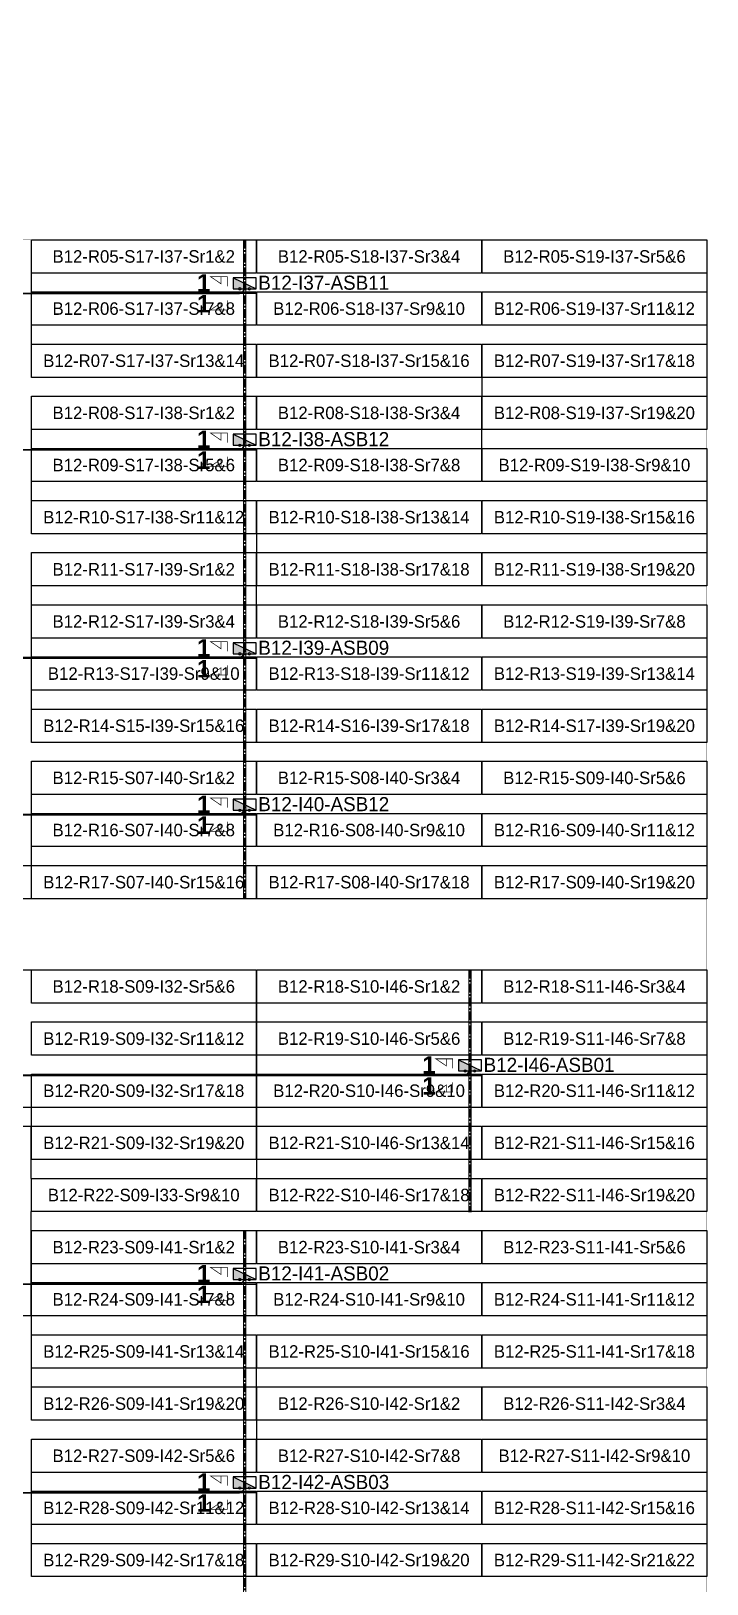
# Model space of a CAD drawing. Header units: metres. Extents: x 530339 to 530954, y 2674257 to 2674599.
# Drawn here: x 530857 to 530954.1, y 2674375.7 to 2674599.1 of the extents above; entities that cross this region are included whole.
import ezdxf
from ezdxf.enums import TextEntityAlignment as Align

# ---------------------------------------------------------------- set-up
doc = ezdxf.new("R2010")
doc.units = ezdxf.units.M
doc.linetypes.add('CENTER', pattern=[2, 1.25, -0.25, 0.25, -0.25])
doc.layers.add('Boundary-12.5 MW Block', color=6, linetype='Continuous', lineweight=9)
doc.layers.add('PILE', color=1, linetype='Continuous', lineweight=15)
for name, color, linetype in [('DC Trench BL-12', 40, 'Continuous'), ('E-Inverter Grouping', 2, 'Continuous'), ('Inverter Block-12', 7, 'Continuous'), ('LT Cable(AG) INV to LT Panel BL-12', 2, 'Continuous'), ('Messenger Wire Block-12 (Master Path)', 30, 'Continuous'), ('Messenger Wire Block-12 (MW Path)', 191, 'Continuous'), ('MMS Table Block-12', 8, 'Continuous'), ('Plan Line - DC BL-12', 40, 'Continuous'), ('Section Marking BL-12', 2, 'Continuous')]:
    doc.layers.add(name, color=color, linetype=linetype)
doc.styles.add('BoldTextStyle', font='arialbd.ttf')
doc.styles.get("Standard").update_dxf_attribs({"font": 'Adani Regular.ttf'})

# ---------------------------------------------------------------- blocks, each defined once
blk = doc.blocks.new('MMS Table (32.292 x 4.788)')
at = {"color": 0}
blk.add_lwpolyline([(0, -0.002), (0, 4.786), (32.292, 4.786), (32.292, -0.002)], close=True, dxfattribs=at)
at = {"color": 7}
blk.add_attdef('ID1', text='', height=1.8, dxfattribs=at).set_placement((16.146, 2.392), align=Align.MIDDLE_CENTER)
blk = doc.blocks.new('Inverter Block')
h = blk.add_hatch(color=0)
h.dxf.hatch_style = 1
h.paths.add_polyline_path([(-1.46, 2.27), (-1.46, 0.85), (1.46, 0.85)])
at = {"color": 0}
blk.add_lwpolyline([(1.46, 2.27), (-1.46, 2.27), (-1.46, 0.85), (1.46, 0.85)], close=True, dxfattribs=at)
blk.add_lwpolyline([(-1.46, 2.27), (1.46, 0.85)], dxfattribs=at)
at = {"layer": 'PILE'}
for centre in [(-0.61, 0.85), (0.61, 0.85)]:
    blk.add_circle(centre, 0.156, dxfattribs=at)
at = {"color": 7}
blk.add_attdef('ID', (-1.46, 3.01), '', height=1.8, dxfattribs=at)

msp = doc.modelspace()

# ---------------------------------------------------------------- linework, layer by layer
at = {"layer": 'Boundary-12.5 MW Block', "const_width": 0.05}
msp.add_lwpolyline([(530338.75, 2674591.58), (530695.06, 2674591.58), (530695.06, 2674599.08), (530792.14, 2674599.08), (530792.14, 2674569.08), (530954.1, 2674569.08), (530954.1, 2674256.79), (530921.8, 2674256.79), (530921.8, 2674264.29), (530889.41, 2674264.29), (530889.41, 2674279.29), (530857.02, 2674279.29), (530857.02, 2674286.79), (530824.63, 2674286.79), (530824.63, 2674294.29), (530792.24, 2674294.29), (530792.24, 2674309.29), (530759.84, 2674309.29), (530759.84, 2674316.79), (530727.45, 2674316.79), (530727.45, 2674331.79), (530695.06, 2674331.79), (530695.06, 2674339.29), (530662.67, 2674339.29)], dxfattribs=at)
at = {"layer": 'DC Trench BL-12', "color": 40, "const_width": 0.15}
for points in [[(530887.82, 2674569.08), (530887.52, 2674569.08), (530887.52, 2674474.29), (530887.82, 2674474.29)], [(530920.21, 2674464.08), (530919.91, 2674464.08), (530919.91, 2674429.29), (530920.21, 2674429.29)], [(530887.82, 2674426.58), (530887.52, 2674426.58), (530887.52, 2674294.29), (530887.82, 2674294.29)]]:
    msp.add_lwpolyline(points, close=True, dxfattribs=at)
at = {"layer": 'E-Inverter Grouping', "color": 3}
for points in [[(530954.1, 2674541.79), (530921.8, 2674541.79), (530921.8, 2674549.29), (530857.02, 2674549.29), (530857.02, 2674569.08), (530954.1, 2674569.08)], [(530921.7, 2674539.08), (530954.1, 2674539.08), (530954.1, 2674519.29), (530889.41, 2674519.29), (530889.41, 2674526.79), (530857.02, 2674526.79), (530857.02, 2674546.58), (530921.7, 2674546.58)], [(530857.02, 2674524.08), (530889.31, 2674524.08), (530889.31, 2674516.58), (530954.1, 2674516.58), (530954.1, 2674496.79), (530857.02, 2674496.79)], [(530954.1, 2674474.29), (530824.63, 2674474.29), (530824.63, 2674479.08), (530857.02, 2674479.08), (530857.02, 2674494.08), (530954.1, 2674494.08)], [(530889.31, 2674436.79), (530857.02, 2674436.79), (530857.02, 2674444.29), (530792.24, 2674444.29), (530792.24, 2674464.08), (530889.31, 2674464.08)], [(530954.1, 2674429.29), (530889.41, 2674429.29), (530889.41, 2674464.08), (530954.1, 2674464.08)], [(530792.24, 2674441.58), (530856.92, 2674441.58), (530856.92, 2674434.08), (530889.31, 2674434.08), (530889.31, 2674429.29), (530856.92, 2674429.29), (530856.92, 2674414.29), (530824.53, 2674414.29), (530824.53, 2674406.79), (530792.24, 2674406.79)], [(530954.1, 2674426.58), (530954.1, 2674406.79), (530889.31, 2674406.79), (530889.31, 2674399.29), (530857.02, 2674399.29), (530857.02, 2674426.58)]]:
    msp.add_lwpolyline(points, close=True, dxfattribs=at)
at = {"layer": 'E-Inverter Grouping'}
msp.add_lwpolyline([(530954.1, 2674376.79), (530857.02, 2674376.79), (530857.02, 2674396.58), (530889.41, 2674396.58), (530889.41, 2674404.08), (530954.1, 2674404.08)], close=True, dxfattribs=at)
at = {"layer": 'LT Cable(AG) INV to LT Panel BL-12', "color": 5}
for points in [[(530721.2, 2674489.81), (530719.58, 2674489.81, -0.414214), (530718.68, 2674490.71), (530718.68, 2674493.86, 0.214019), (530718.38, 2674494.53), (530711.66, 2674500.51, -0.214019), (530711.36, 2674501.18), (530711.36, 2674502.86, -0.0289), (530711.37, 2674502.97), (530711.42, 2674503.44, 0.0289), (530711.43, 2674503.55), (530711.43, 2674560.43, -0.414214), (530712.33, 2674561.33), (530886.77, 2674561.33, 0.414214), (530887.67, 2674562.23), (530887.67, 2674562.73)], [(530719.13, 2674489.82, -0.293328), (530718.6, 2674490.64), (530718.6, 2674493.82, 0.214019), (530718.3, 2674494.5), (530711.59, 2674500.47, -0.214019), (530711.29, 2674501.15), (530711.29, 2674502.87, -0.0289), (530711.29, 2674502.97), (530711.35, 2674503.45, 0.0289), (530711.36, 2674503.55), (530711.36, 2674538, -0.414214), (530712.26, 2674538.9), (530886.77, 2674538.9, 0.414214), (530887.67, 2674539.8), (530887.67, 2674540.23)], [(530719.13, 2674489.71, -0.317911), (530718.53, 2674490.56), (530718.53, 2674493.79, 0.214019), (530718.23, 2674494.46), (530711.51, 2674500.44, -0.214019), (530711.21, 2674501.11), (530711.21, 2674502.87, -0.0289), (530711.22, 2674502.97), (530711.27, 2674503.45, 0.0289), (530711.28, 2674503.56), (530711.28, 2674508.08, -0.414214), (530712.18, 2674508.98), (530760.76, 2674508.98, -0.414214), (530761.66, 2674508.08), (530761.66, 2674487.38, 0.414214), (530762.56, 2674486.48), (530886.77, 2674486.48, 0.414214), (530887.67, 2674487.38), (530887.67, 2674487.73)], [(530718.11, 2674487.21), (530716.56, 2674487.21, 0.078431), (530716.29, 2674487.17), (530715.36, 2674486.87, -0.078431), (530715.08, 2674486.83), (530712.01, 2674486.83, 0.414214), (530711.11, 2674485.93), (530711.11, 2674465.85, 0.093355), (530711.17, 2674465.52), (530711.27, 2674465.26, -0.093355), (530711.33, 2674464.94), (530711.33, 2674389.73, 0.414214), (530712.23, 2674388.83), (530886.77, 2674388.83, 0.414214), (530887.67, 2674389.73), (530887.67, 2674390.23)], [(530720.1, 2674487.14), (530716.58, 2674487.14, 0.078431), (530716.3, 2674487.1), (530715.37, 2674486.79, -0.078431), (530715.09, 2674486.75), (530712.08, 2674486.75, 0.414214), (530711.18, 2674485.85), (530711.18, 2674465.86, 0.093355), (530711.24, 2674465.54), (530711.34, 2674465.28, -0.093355), (530711.41, 2674464.95), (530711.41, 2674419.8, 0.414214), (530712.31, 2674418.9), (530886.77, 2674418.9, 0.414214), (530887.67, 2674419.8), (530887.67, 2674420.23)], [(530722.26, 2674487.06), (530716.59, 2674487.06, 0.078431), (530716.31, 2674487.02), (530715.38, 2674486.72, -0.078431), (530715.1, 2674486.68), (530712.16, 2674486.68, 0.414214), (530711.26, 2674485.78), (530711.26, 2674465.88, 0.093355), (530711.32, 2674465.55), (530711.42, 2674465.29, -0.093355), (530711.48, 2674464.96), (530711.48, 2674449.88, 0.414214), (530712.38, 2674448.98), (530919.16, 2674448.98, 0.414214), (530920.06, 2674449.88), (530920.06, 2674450.23)]]:
    msp.add_lwpolyline(points, format="xyb", dxfattribs=at)
at = {"layer": 'LT Cable(AG) INV to LT Panel BL-12'}
msp.add_lwpolyline([(530717.9, 2674489.36), (530718.27, 2674489.8, 0.176949), (530718.48, 2674490.38), (530718.48, 2674493.77, 0.214019), (530718.18, 2674494.44), (530711.46, 2674500.42, -0.214019), (530711.16, 2674501.09), (530711.16, 2674502.87, -0.0289), (530711.17, 2674502.98), (530711.22, 2674503.46, 0.0289), (530711.23, 2674503.56), (530711.23, 2674508.13, -0.414214), (530712.13, 2674509.03), (530886.77, 2674509.03, 0.414214), (530887.67, 2674509.93), (530887.67, 2674510.23)], format="xyb", dxfattribs=at)
at = {"layer": 'Messenger Wire Block-12 (Master Path)'}
for points in [[(530711.38, 2674561.38), (530889.31, 2674561.38)], [(530711.38, 2674538.88), (530889.31, 2674538.88)], [(530711.38, 2674508.88), (530889.31, 2674508.88)], [(530761.56, 2674486.38), (530889.31, 2674486.38)], [(530711.38, 2674448.88), (530921.7, 2674448.88)], [(530711.38, 2674418.88), (530889.31, 2674418.88)], [(530711.38, 2674388.88), (530889.31, 2674388.88)]]:
    msp.add_lwpolyline(points, dxfattribs=at)
at = {"layer": 'Messenger Wire Block-12 (MW Path)', "const_width": 0.1}
for points in [[(530711.38, 2674561.38), (530889.31, 2674561.38)], [(530711.38, 2674538.88), (530889.31, 2674538.88)], [(530711.38, 2674508.88), (530889.31, 2674508.88)], [(530761.56, 2674486.38), (530889.31, 2674486.38)], [(530711.38, 2674448.88), (530921.7, 2674448.88)], [(530711.38, 2674418.88), (530889.31, 2674418.88)], [(530711.38, 2674388.88), (530889.31, 2674388.88)]]:
    msp.add_lwpolyline(points, dxfattribs=at)
at = {"layer": 'Plan Line - DC BL-12', "color": 6, "linetype": 'CENTER'}
for points in [[(530887.67, 2674569.08), (530887.67, 2674474.29)], [(530920.06, 2674464.08), (530920.06, 2674429.29)], [(530887.67, 2674426.58), (530887.67, 2674294.29)]]:
    msp.add_lwpolyline(points, dxfattribs=at)
at = {"layer": 'Section Marking BL-12', "color": 94, "lineweight": 35, "true_color": 0x00a500, "const_width": 0.1}
for points in [[(530885.17, 2674562.38), (530885.17, 2674563.77), (530882.77, 2674563.77), (530884.25, 2674562.76), (530884.25, 2674563.77)], [(530885.17, 2674560.38), (530885.17, 2674558.99), (530882.77, 2674558.99), (530884.25, 2674560), (530884.25, 2674558.99)], [(530885.17, 2674539.88), (530885.17, 2674541.27), (530882.77, 2674541.27), (530884.25, 2674540.26), (530884.25, 2674541.27)], [(530885.17, 2674537.88), (530885.17, 2674536.49), (530882.77, 2674536.49), (530884.25, 2674537.5), (530884.25, 2674536.49)], [(530885.17, 2674509.88), (530885.17, 2674511.27), (530882.77, 2674511.27), (530884.25, 2674510.26), (530884.25, 2674511.27)], [(530885.17, 2674507.88), (530885.17, 2674506.49), (530882.77, 2674506.49), (530884.25, 2674507.5), (530884.25, 2674506.49)], [(530885.17, 2674487.38), (530885.17, 2674488.77), (530882.77, 2674488.77), (530884.25, 2674487.76), (530884.25, 2674488.77)], [(530885.17, 2674485.38), (530885.17, 2674483.99), (530882.77, 2674483.99), (530884.25, 2674485), (530884.25, 2674483.99)], [(530917.56, 2674449.88), (530917.56, 2674451.27), (530915.16, 2674451.27), (530916.64, 2674450.26), (530916.64, 2674451.27)], [(530917.56, 2674447.88), (530917.56, 2674446.49), (530915.16, 2674446.49), (530916.64, 2674447.5), (530916.64, 2674446.49)], [(530885.17, 2674419.88), (530885.17, 2674421.27), (530882.77, 2674421.27), (530884.25, 2674420.26), (530884.25, 2674421.27)], [(530885.17, 2674417.88), (530885.17, 2674416.49), (530882.77, 2674416.49), (530884.25, 2674417.5), (530884.25, 2674416.49)], [(530885.17, 2674389.88), (530885.17, 2674391.27), (530882.77, 2674391.27), (530884.25, 2674390.26), (530884.25, 2674391.27)], [(530885.17, 2674387.88), (530885.17, 2674386.49), (530882.77, 2674386.49), (530884.25, 2674387.5), (530884.25, 2674386.49)]]:
    msp.add_lwpolyline(points, dxfattribs=at)

# ---------------------------------------------------------------- block references
at = {"layer": 'Inverter Block-12'}
ref = msp.add_blockref('Inverter Block', (530887.67, 2674561.07), dxfattribs=dict(at, xscale=1.124999999976148, yscale=1.124999999976148, zscale=1.124999999976148))
ref.add_attrib('ID', 'B12-I37-ASB11', (530889.63, 2674561.89), dxfattribs={"layer": '0', "color": 7, "height": 2.025})
ref = msp.add_blockref('Inverter Block', (530887.67, 2674538.57), dxfattribs=dict(at, xscale=1.124999999976148, yscale=1.124999999976148, zscale=1.124999999976148))
ref.add_attrib('ID', 'B12-I38-ASB12', (530889.63, 2674539.39), dxfattribs={"layer": '0', "color": 7, "height": 2.025})
ref = msp.add_blockref('Inverter Block', (530887.67, 2674508.57), dxfattribs=dict(at, xscale=1.124999999976148, yscale=1.124999999976148, zscale=1.124999999976148))
ref.add_attrib('ID', 'B12-I39-ASB09', (530889.63, 2674509.39), dxfattribs={"layer": '0', "color": 7, "height": 2.025})
ref = msp.add_blockref('Inverter Block', (530887.67, 2674486.07), dxfattribs=dict(at, xscale=1.124999999976148, yscale=1.124999999976148, zscale=1.124999999976148))
ref.add_attrib('ID', 'B12-I40-ASB12', (530889.63, 2674486.89), dxfattribs={"layer": '0', "color": 7, "height": 2.025})
ref = msp.add_blockref('Inverter Block', (530920.06, 2674448.57), dxfattribs=dict(at, xscale=1.124999999976148, yscale=1.124999999976148, zscale=1.124999999976148))
ref.add_attrib('ID', 'B12-I46-ASB01', (530922.02, 2674449.39), dxfattribs={"layer": '0', "color": 7, "height": 2.025})
ref = msp.add_blockref('Inverter Block', (530887.67, 2674418.57), dxfattribs=dict(at, xscale=1.124999999976148, yscale=1.124999999976148, zscale=1.124999999976148))
ref.add_attrib('ID', 'B12-I41-ASB02', (530889.63, 2674419.39), dxfattribs={"layer": '0', "color": 7, "height": 2.025})
ref = msp.add_blockref('Inverter Block', (530887.67, 2674388.57), dxfattribs=dict(at, xscale=1.124999999976148, yscale=1.124999999976148, zscale=1.124999999976148))
ref.add_attrib('ID', 'B12-I42-ASB03', (530889.63, 2674389.39), dxfattribs={"layer": '0', "color": 7, "height": 2.025})
at = {"layer": 'MMS Table Block-12'}
for p, values in [((530857.02, 2674564.29), {'ID1': 'B12-R05-S17-I37-Sr1&2'}), ((530889.41, 2674564.29), {'ID1': 'B12-R05-S18-I37-Sr3&4'}), ((530921.8, 2674564.29), {'ID1': 'B12-R05-S19-I37-Sr5&6'}), ((530857.02, 2674556.79), {'ID1': 'B12-R06-S17-I37-Sr7&8'}), ((530889.41, 2674556.79), {'ID1': 'B12-R06-S18-I37-Sr9&10'}), ((530921.8, 2674556.79), {'ID1': 'B12-R06-S19-I37-Sr11&12'}), ((530857.02, 2674549.29), {'ID1': 'B12-R07-S17-I37-Sr13&14'}), ((530889.41, 2674549.29), {'ID1': 'B12-R07-S18-I37-Sr15&16'}), ((530921.8, 2674549.29), {'ID1': 'B12-R07-S19-I37-Sr17&18'}), ((530857.02, 2674541.79), {'ID1': 'B12-R08-S17-I38-Sr1&2'}), ((530889.41, 2674541.79), {'ID1': 'B12-R08-S18-I38-Sr3&4'}), ((530921.8, 2674541.79), {'ID1': 'B12-R08-S19-I37-Sr19&20'}), ((530857.02, 2674534.29), {'ID1': 'B12-R09-S17-I38-Sr5&6'}), ((530889.41, 2674534.29), {'ID1': 'B12-R09-S18-I38-Sr7&8'}), ((530921.8, 2674534.29), {'ID1': 'B12-R09-S19-I38-Sr9&10'}), ((530857.02, 2674526.79), {'ID1': 'B12-R10-S17-I38-Sr11&12'}), ((530889.41, 2674526.79), {'ID1': 'B12-R10-S18-I38-Sr13&14'}), ((530921.8, 2674526.79), {'ID1': 'B12-R10-S19-I38-Sr15&16'}), ((530857.02, 2674519.29), {'ID1': 'B12-R11-S17-I39-Sr1&2'}), ((530889.41, 2674519.29), {'ID1': 'B12-R11-S18-I38-Sr17&18'}), ((530921.8, 2674519.29), {'ID1': 'B12-R11-S19-I38-Sr19&20'}), ((530857.02, 2674511.79), {'ID1': 'B12-R12-S17-I39-Sr3&4'}), ((530889.41, 2674511.79), {'ID1': 'B12-R12-S18-I39-Sr5&6'}), ((530921.8, 2674511.79), {'ID1': 'B12-R12-S19-I39-Sr7&8'}), ((530857.02, 2674504.29), {'ID1': 'B12-R13-S17-I39-Sr9&10'}), ((530889.41, 2674504.29), {'ID1': 'B12-R13-S18-I39-Sr11&12'}), ((530921.8, 2674504.29), {'ID1': 'B12-R13-S19-I39-Sr13&14'}), ((530857.02, 2674496.79), {'ID1': 'B12-R14-S15-I39-Sr15&16'}), ((530889.41, 2674496.79), {'ID1': 'B12-R14-S16-I39-Sr17&18'}), ((530921.8, 2674496.79), {'ID1': 'B12-R14-S17-I39-Sr19&20'}), ((530857.02, 2674489.29), {'ID1': 'B12-R15-S07-I40-Sr1&2'}), ((530889.41, 2674489.29), {'ID1': 'B12-R15-S08-I40-Sr3&4'}), ((530921.8, 2674489.29), {'ID1': 'B12-R15-S09-I40-Sr5&6'}), ((530857.02, 2674481.79), {'ID1': 'B12-R16-S07-I40-Sr7&8'}), ((530889.41, 2674481.79), {'ID1': 'B12-R16-S08-I40-Sr9&10'}), ((530921.8, 2674481.79), {'ID1': 'B12-R16-S09-I40-Sr11&12'}), ((530857.02, 2674474.29), {'ID1': 'B12-R17-S07-I40-Sr15&16'}), ((530889.41, 2674474.29), {'ID1': 'B12-R17-S08-I40-Sr17&18'}), ((530921.8, 2674474.29), {'ID1': 'B12-R17-S09-I40-Sr19&20'}), ((530857.02, 2674459.29), {'ID1': 'B12-R18-S09-I32-Sr5&6'}), ((530889.41, 2674459.29), {'ID1': 'B12-R18-S10-I46-Sr1&2'}), ((530921.8, 2674459.29), {'ID1': 'B12-R18-S11-I46-Sr3&4'}), ((530857.02, 2674451.79), {'ID1': 'B12-R19-S09-I32-Sr11&12'}), ((530889.41, 2674451.79), {'ID1': 'B12-R19-S10-I46-Sr5&6'}), ((530921.8, 2674451.79), {'ID1': 'B12-R19-S11-I46-Sr7&8'}), ((530857.02, 2674444.29), {'ID1': 'B12-R20-S09-I32-Sr17&18'}), ((530889.41, 2674444.29), {'ID1': 'B12-R20-S10-I46-Sr9&10'}), ((530921.8, 2674444.29), {'ID1': 'B12-R20-S11-I46-Sr11&12'}), ((530857.02, 2674436.79), {'ID1': 'B12-R21-S09-I32-Sr19&20'}), ((530889.41, 2674436.79), {'ID1': 'B12-R21-S10-I46-Sr13&14'}), ((530921.8, 2674436.79), {'ID1': 'B12-R21-S11-I46-Sr15&16'}), ((530857.02, 2674429.29), {'ID1': 'B12-R22-S09-I33-Sr9&10'}), ((530889.41, 2674429.29), {'ID1': 'B12-R22-S10-I46-Sr17&18'}), ((530921.8, 2674429.29), {'ID1': 'B12-R22-S11-I46-Sr19&20'}), ((530857.02, 2674421.79), {'ID1': 'B12-R23-S09-I41-Sr1&2'}), ((530889.41, 2674421.79), {'ID1': 'B12-R23-S10-I41-Sr3&4'}), ((530921.8, 2674421.79), {'ID1': 'B12-R23-S11-I41-Sr5&6'}), ((530857.02, 2674414.29), {'ID1': 'B12-R24-S09-I41-Sr7&8'}), ((530889.41, 2674414.29), {'ID1': 'B12-R24-S10-I41-Sr9&10'}), ((530921.8, 2674414.29), {'ID1': 'B12-R24-S11-I41-Sr11&12'}), ((530857.02, 2674406.79), {'ID1': 'B12-R25-S09-I41-Sr13&14'}), ((530889.41, 2674406.79), {'ID1': 'B12-R25-S10-I41-Sr15&16'}), ((530921.8, 2674406.79), {'ID1': 'B12-R25-S11-I41-Sr17&18'}), ((530857.02, 2674399.29), {'ID1': 'B12-R26-S09-I41-Sr19&20'}), ((530889.41, 2674399.29), {'ID1': 'B12-R26-S10-I42-Sr1&2'}), ((530921.8, 2674399.29), {'ID1': 'B12-R26-S11-I42-Sr3&4'}), ((530857.02, 2674391.79), {'ID1': 'B12-R27-S09-I42-Sr5&6'}), ((530889.41, 2674391.79), {'ID1': 'B12-R27-S10-I42-Sr7&8'}), ((530921.8, 2674391.79), {'ID1': 'B12-R27-S11-I42-Sr9&10'}), ((530857.02, 2674384.29), {'ID1': 'B12-R28-S09-I42-Sr11&12'}), ((530889.41, 2674384.29), {'ID1': 'B12-R28-S10-I42-Sr13&14'}), ((530921.8, 2674384.29), {'ID1': 'B12-R28-S11-I42-Sr15&16'}), ((530857.02, 2674376.79), {'ID1': 'B12-R29-S09-I42-Sr17&18'}), ((530889.41, 2674376.79), {'ID1': 'B12-R29-S10-I42-Sr19&20'}), ((530921.8, 2674376.79), {'ID1': 'B12-R29-S11-I42-Sr21&22'})]:
    msp.add_blockref('MMS Table (32.292 x 4.788)', p, dxfattribs=at).add_auto_attribs(values)

# ---------------------------------------------------------------- texts
at = {"layer": 'Section Marking BL-12', "color": 94, "true_color": 0x00a500, "style": 'BoldTextStyle'}
for p in [(530881.77, 2674562.88), (530881.77, 2674559.88), (530881.77, 2674540.38), (530881.77, 2674537.38), (530881.77, 2674510.38), (530881.77, 2674507.38), (530881.77, 2674487.88), (530881.77, 2674484.88), (530914.16, 2674450.38), (530914.16, 2674447.38), (530881.77, 2674420.38), (530881.77, 2674417.38), (530881.77, 2674390.38), (530881.77, 2674387.38)]:
    msp.add_text('1', height=2.5, dxfattribs=at).set_placement(p, align=Align.MIDDLE_CENTER)

doc.saveas('drawing.dxf')
